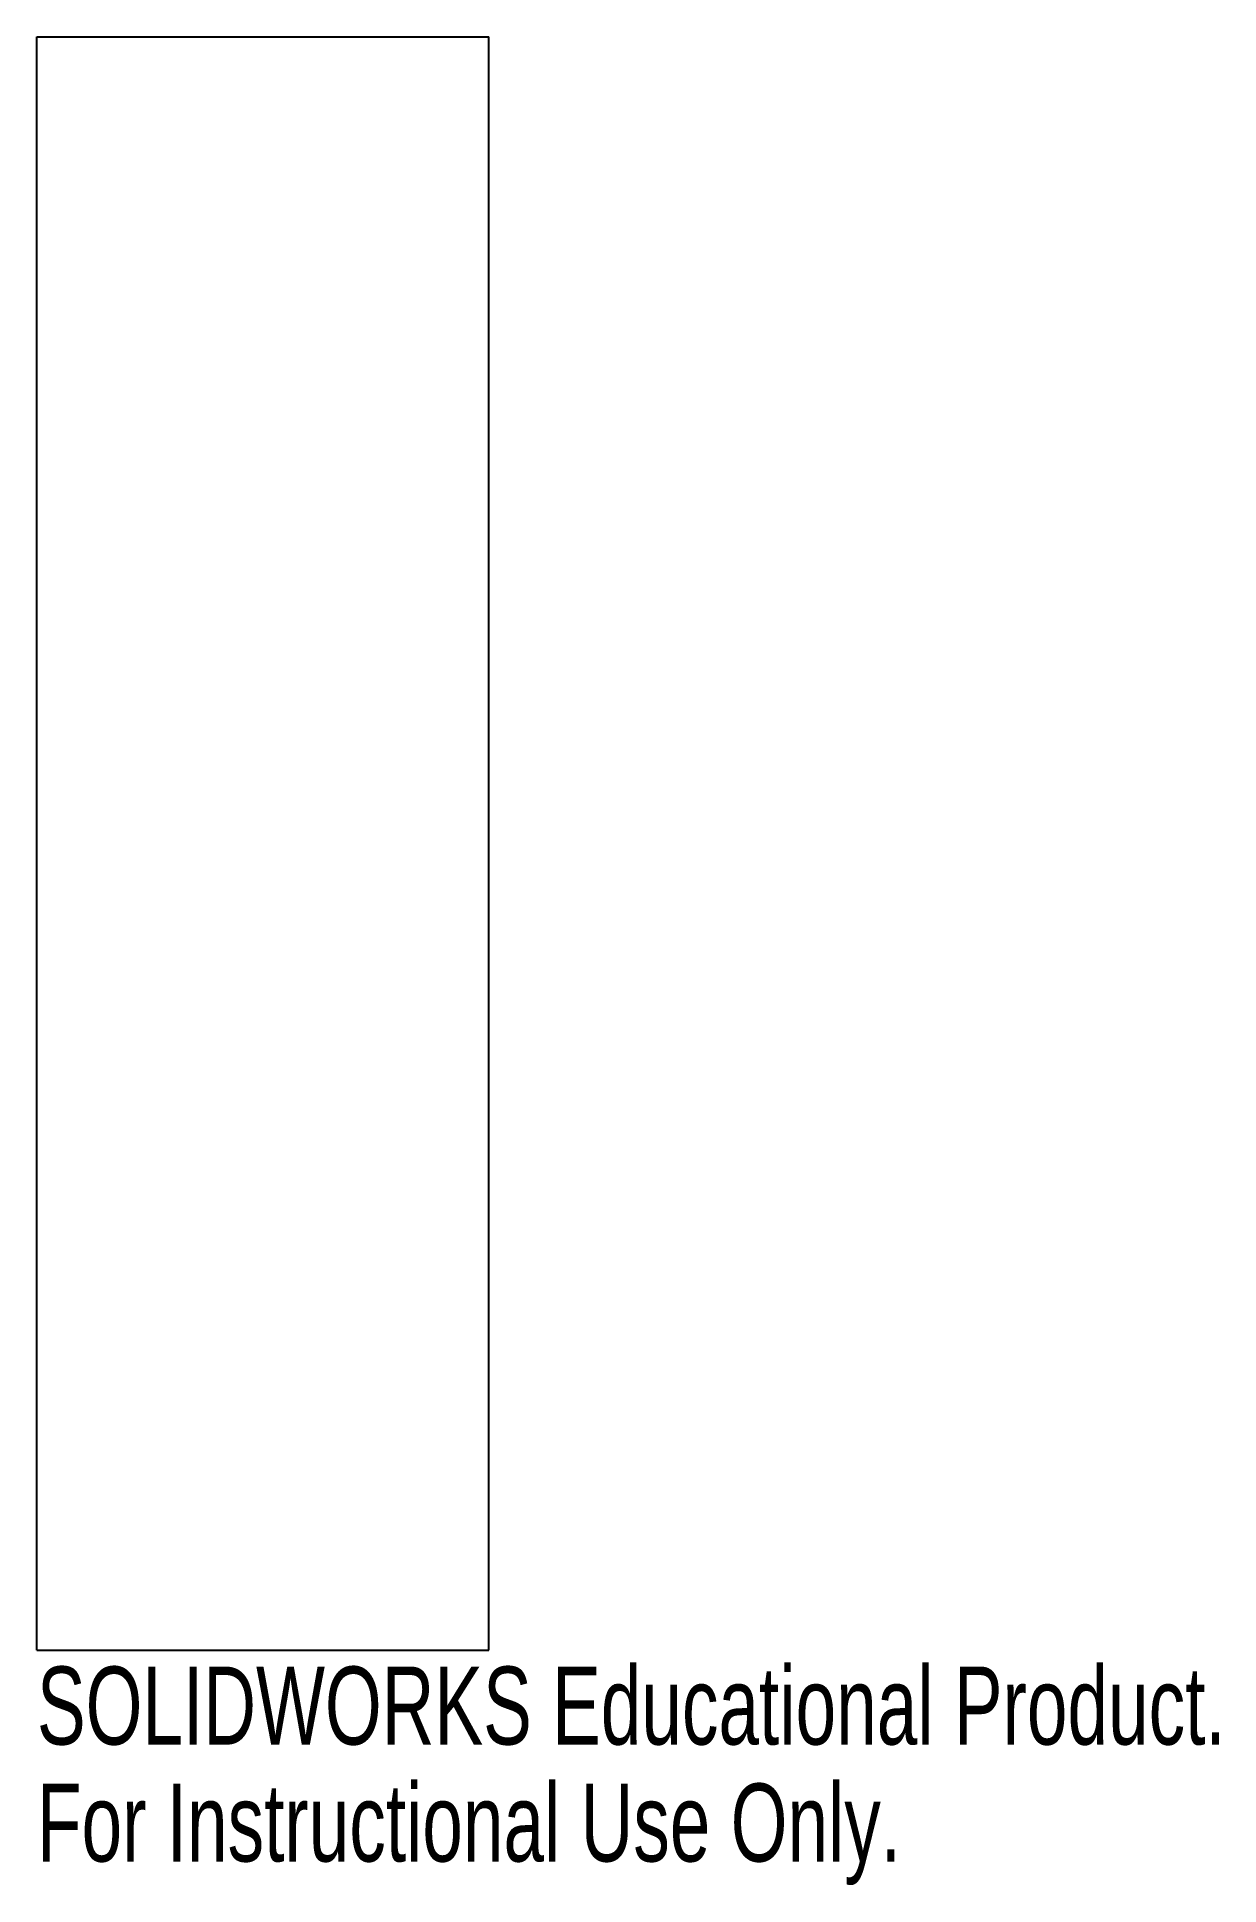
# Model space of a CAD drawing. Header units: millimetres. Extents: x -14 to 59, y -15 to 100.
import ezdxf

# ---------------------------------------------------------------- set-up
doc = ezdxf.new("R2010")
doc.units = ezdxf.units.MM
doc.styles.add('SLDTEXTSTYLE0', font='TXT', dxfattribs={"width": 0.7})

msp = doc.modelspace()

# ---------------------------------------------------------------- linework, layer by layer
at = {"color": 7, "linetype": 'Continuous', "lineweight": 25}
for p, q in [((-14, 0), (-14, 100)), ((-14, 100), (14, 100)), ((14, 0), (14, 100)), ((-14, 0), (14, 0))]:
    msp.add_line(p, q, dxfattribs=at)

# ---------------------------------------------------------------- texts
at = {"color": 7, "linetype": 'Continuous', "char_height": 4.8336, "attachment_point": 1, "style": 'SLDTEXTSTYLE0'}
for s, insert in [('SOLIDWORKS Educational Product.', (-14, -1.02)), ('For Instructional Use Only.', (-14, -8.27))]:
    msp.add_mtext(s, dxfattribs=dict(at, insert=insert))

doc.saveas('drawing.dxf')
